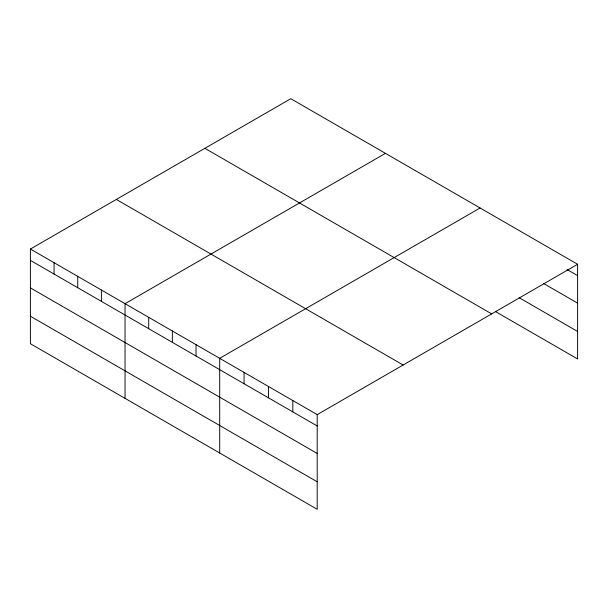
<?xml version="1.0" encoding="UTF-8"?>
<svg xmlns="http://www.w3.org/2000/svg" width="608" height="608" viewBox="0 0 608 608"><rect width="100%" height="100%" fill="white"/><g stroke="black" fill="none" stroke-linecap="round" stroke-linejoin="round"><path stroke-width="0.91" d="M30.4 249.044L317.201 414.626L317.201 509.299L30.4 343.718L30.4 249.044L290.799 98.701L577.6 264.282L577.6 358.956L495.528 311.577M385.449 153.345L125.043 303.681L125.043 398.362M480.092 207.982L219.686 358.325L219.686 453.006M317.201 414.626L577.6 264.282M567.036 269.526L577.6 275.622M543.468 283.419L577.6 303.126M519.095 297.677L577.6 331.459M204.873 148.314L491.667 313.895M116.333 199.432L403.127 365.013M30.4 260.384L317.201 425.965M30.4 287.888L317.201 453.469M30.4 316.221L317.201 481.802M292.82 400.55L292.82 411.89M268.44 386.475L268.44 397.814M244.066 372.4L244.066 383.739M196.027 344.668L196.027 356.007M172.368 331.003L172.368 342.35M148.702 317.346L148.702 328.685M101.384 290.024L101.384 301.363M77.725 276.366L77.725 287.706M54.059 262.702L54.059 274.048"/></g></svg>
